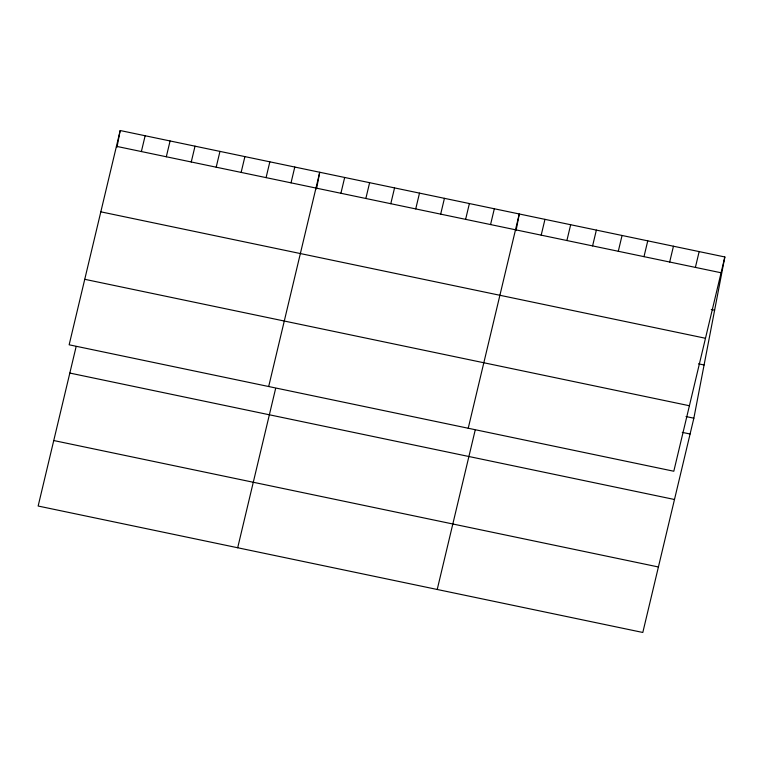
<?xml version="1.0" encoding="UTF-8"?>
<svg xmlns="http://www.w3.org/2000/svg" width="763" height="763" viewBox="0 0 763 763"><rect width="100%" height="100%" fill="white"/><g stroke="black" fill="none" stroke-linecap="round" stroke-linejoin="round"><path stroke-width="1.14" d="M116.997 147.154L120.192 130.53L724.85 256.969L693.853 418.2L642.808 632.47L38.15 506.031L76.071 346.86M316.531 188.881L319.735 172.257L268.681 386.526M516.074 230.607L519.269 213.974L468.224 428.253M120.192 130.53L69.147 344.8L673.805 471.238L724.85 256.969M141.374 151.551L145.142 135.747M166.315 156.768L170.082 140.955M191.255 161.985L195.023 146.172M216.196 167.202L219.963 151.389M241.137 172.409L244.904 156.606M266.077 177.626L269.844 161.823M291.027 182.843L294.785 167.04M237.684 547.758L275.605 388.586M340.908 193.277L344.676 177.464M365.849 198.494L369.616 182.681M390.79 203.711L394.557 187.898M415.73 208.919L419.497 193.115M440.68 214.136L444.438 198.332M465.621 219.353L469.388 203.549M490.561 224.57L494.329 208.766M437.218 589.484L475.139 430.313M541.196 235.157L544.963 219.353M566.899 240.536L570.667 224.723M592.593 245.905L596.361 230.102M618.297 251.285L622.055 235.471M643.991 256.654L647.758 240.85M669.685 262.024L673.452 246.22M695.389 267.403L699.156 251.59M116.434 146.334L721.083 272.772M711.269 309.473L714.616 310.169M100.83 211.828L705.479 338.267M698.498 363.827L704.077 364.991M84.75 279.306L689.409 405.744M686.032 416.56L693.853 418.2M682.265 432.373L690.086 434.004M69.824 373.059L674.482 499.498M53.753 440.537L658.402 566.976"/></g></svg>
